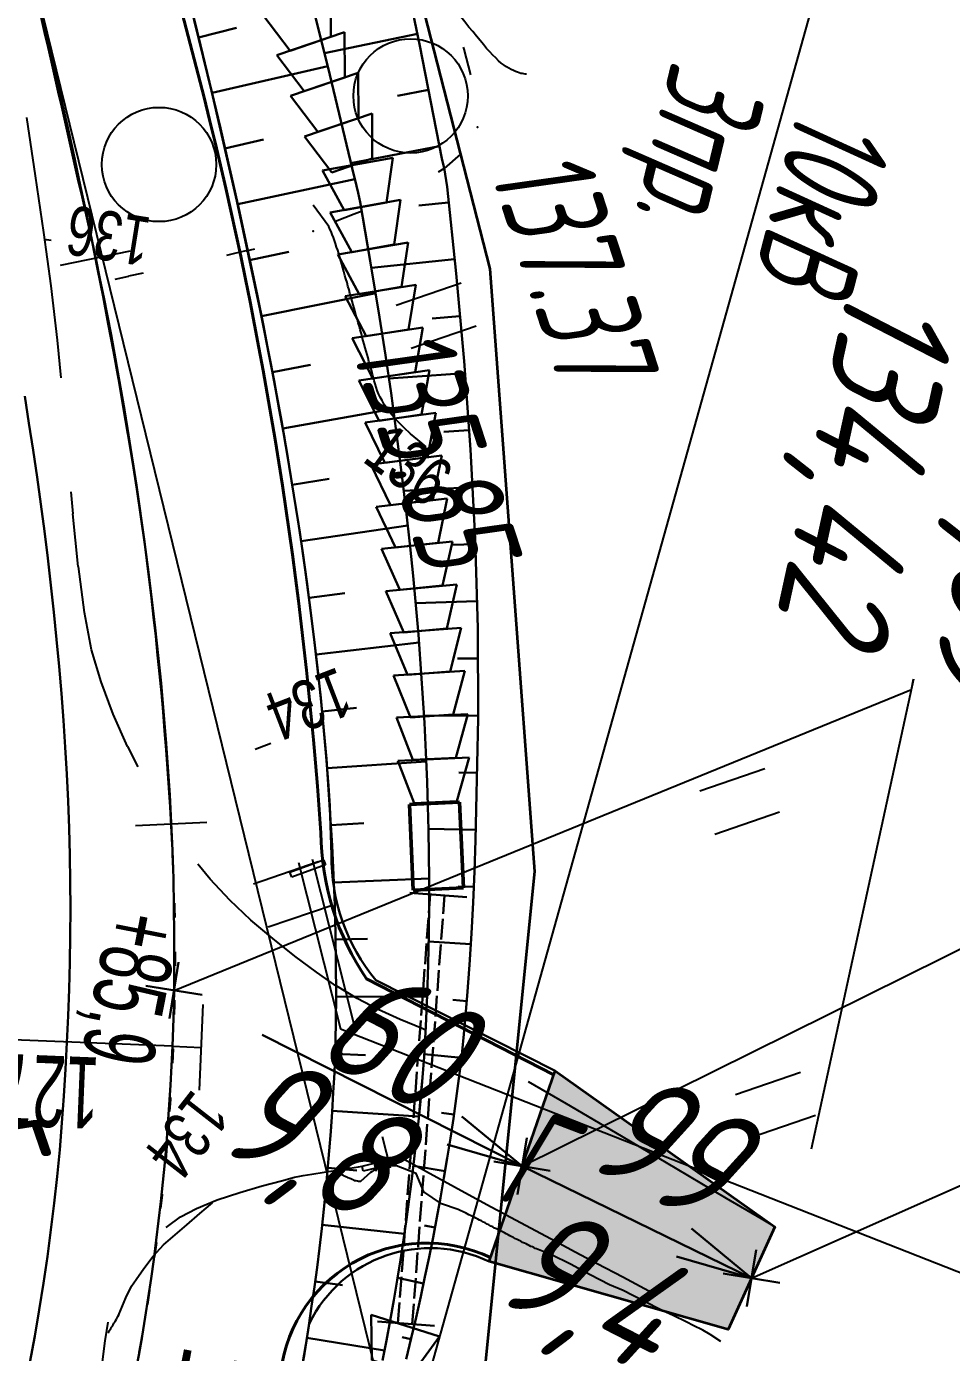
# Model space of a CAD drawing. Header units: millimetres. Extents: x -1799 to 6962, y -1020 to 4121.
# Drawn here: x 6878.26 to 6910.61, y -733.06 to -686.66 of the extents above; entities that cross this region are included whole.
import ezdxf
from ezdxf import colors
from ezdxf.entities.mleader import LeaderData, LeaderLine
from ezdxf.math import Vec2, Vec3

# ---------------------------------------------------------------- set-up
doc = ezdxf.new("R2010")
doc.units = ezdxf.units.MM
for name, pattern in [('ACAD_ISO02W100', [15, 12, -3]), ('CONTI', [0]), ('STROT', [1.7, 0.5, -1.2])]:
    doc.linetypes.add(name, pattern=pattern)
for name, color, linetype, lineweight in [('10', 1, 'Continuous', 35), ('Гравий', 30, 'Continuous', 35), ('КОПИЯ_ОСЬ_13_ОТКОСЫ', 7, 'Continuous', 30), ('КОПИЯ_ОСЬ_ОТКОСЫ', 7, 'Continuous', 30), ('Огражд-перила', 1, 'ограждение2', 40), ('ОСЬ_ВЕРХ_ПОКРЫТИЯ_ГРАНИЦЫ_ПОЛОС', 7, 'Continuous', 30), ('ОСЬ_ВЕРХ_ПОКРЫТИЯ_ОСЬ', 1, 'Continuous', 30), ('Ось_примыкания', 1, 'Continuous', 35), ('Отметки', 5, 'Continuous', 30), ('Трубы мет.', 7, 'ACAD_ISO02W100', 30), ('Уклоны ПЧ', 5, 'Continuous', 30)]:
    doc.layers.add(name, color=color, linetype=linetype, lineweight=lineweight)
for name, color, linetype in [('GOR_BDEFAULT', 212, 'CONTI'), ('NAD_MDEFAULT', 7, 'CONTI'), ('PI_OTDEFAULT', 172, 'CONTI'), ('PI_TTDEFAULT', 5, 'CONTI'), ('SIT_LDEFAULT', 7, 'CONTI'), ('USLZNDEFAULT', 7, 'CONTI'), ('канава', 7, 'Continuous'), ('канавы', 14, 'Continuous'), ('КОПИЯ_ОСЬ_ТАНГЕНСЫ', 1, 'Continuous'), ('ОСЬ_ВЕРХ_ПОКРЫТИЯ_ПИКЕТЫ', 1, 'Continuous'), ('ОСЬ_ВЕРХ_ПОКРЫТИЯ_РАЗБИВКА_КРИВ', 1, 'Continuous'), ('ОСЬ_ВЕРХ_ПОКРЫТИЯ_ТАНГЕНСЫ', 1, 'Continuous'), ('разметка', 7, 'Continuous')]:
    doc.layers.add(name, color=color, linetype=linetype)
doc.layers.get('КОПИЯ_ОСЬ_ОТКОСЫ').off()
doc.styles.add('eskd', font='spds.shx', dxfattribs={"width": 1.2, "oblique": 15})
doc.styles.add('SHRFT', font='TXT', dxfattribs={"width": 3.5})
doc.styles.get("Standard").update_dxf_attribs({"font": 'arial.ttf'})
doc.styles.add('ГОСТ', font='', dxfattribs={"oblique": 15, "height": 4})
doc.styles.get('ГОСТ').set_extended_font_data('GOST type A')
doc.linetypes.add('ограждение2', pattern='A,0.25,-0.1,[132,ltypeshp.shx,S=0.1,R=0,X=-0.1,Y=0],-0.1,1', length=1.45)

# ---------------------------------------------------------------- blocks, each defined once
blk = doc.blocks.new('BL_2011')
at = {"color": 0}
for p, q in [((0, 0), (0, 2.4)), ((1.6, 0), (1.6, 2.4))]:
    blk.add_line(p, q, dxfattribs=at)
blk = doc.blocks.new('BL_2004')
at = {"color": 0}
blk.add_circle((0, 0), 2, dxfattribs=at)
blk = doc.blocks.new('6')
at = {"layer": 'канава', "color": 5, "linetype": 'Continuous', "lineweight": 30}
for p, q in [((-1.5, -1.25), (-1.5, 1.25)), ((0, 0.75), (-1.5, 1.25)), ((0, 0.75), (0, -0.75)), ((0, -0.75), (-1.5, -1.25))]:
    blk.add_line(p, q, dxfattribs=at)
blk = doc.blocks.new('*U57')
at = {"layer": 'КОПИЯ_ОСЬ_13_ОТКОСЫ'}
for points in [[(286.411, -559.683), (287.372, -563.491), (288.292, -567.349), (288.314, -567.429), (288.376, -567.671), (288.432, -567.914), (288.466, -568.077), (288.498, -568.24), (288.856, -570.293), (289.18, -572.267), (289.385, -573.597), (289.58, -574.928), (289.765, -576.261), (289.939, -577.607), (290.101, -578.955), (290.249, -580.304), (290.353, -581.325), (290.449, -582.347), (290.536, -583.37), (290.615, -584.394), (290.686, -585.426), (290.748, -586.459), (290.8, -587.493), (290.843, -588.527), (290.871, -589.376), (290.892, -590.225), (290.906, -591.075), (290.913, -591.924), (290.913, -592.774), (290.901, -593.849), (290.878, -594.924), (290.845, -595.999), (290.797, -597.078), (290.737, -598.158), (290.68, -598.87), (290.617, -599.583), (290.549, -600.295), (290.475, -601.006), (290.395, -601.716), (290.309, -602.426), (290.218, -603.136), (290.121, -603.844), (290.019, -604.552), (289.91, -605.259), (289.796, -605.964), (289.677, -606.669), (289.552, -607.374), (289.421, -608.077), (289.285, -608.779)], [(289.783, -558.892), (290.59, -562.774), (291.356, -566.715), (291.384, -566.824), (291.434, -567.044), (291.476, -567.265), (291.511, -567.487), (291.54, -567.71), (291.859, -570.746), (292.134, -573.809), (292.356, -576.9), (292.519, -580.015), (292.612, -583.153), (292.629, -586.311), (292.561, -589.485), (292.536, -590.573), (292.502, -591.661), (292.457, -592.748), (292.398, -593.84), (292.327, -594.932), (292.246, -596.023), (292.151, -597.117), (292.043, -598.211), (291.954, -598.91), (291.86, -599.608), (291.761, -600.305), (291.656, -601.002), (291.545, -601.697), (291.429, -602.392), (291.308, -603.086), (291.181, -603.779), (291.049, -604.471), (290.911, -605.162), (290.768, -605.851), (290.619, -606.54), (290.454, -607.272), (290.283, -608.002), (290.106, -608.731)], [(290.503, -562.353), (287.256, -563.029)], [(290.89, -564.315), (289.805, -564.526)], [(291.272, -566.279), (288.18, -566.88)], [(291.596, -568.251), (290.552, -568.361)], [(291.806, -570.24), (288.899, -570.545)], [(291.992, -572.231), (291.022, -572.318)], [(292.164, -574.224), (289.507, -574.415)], [(292.307, -576.218), (291.422, -576.282)], [(292.425, -578.215), (290.028, -578.34)], [(292.524, -580.212), (291.725, -580.236)], [(292.584, -582.211), (290.442, -582.275)], [(292.618, -584.211), (291.904, -584.215)], [(292.629, -586.211), (290.734, -586.221)], [(292.588, -588.211), (291.957, -588.197)], [(292.546, -590.21), (290.891, -590.17)], [(292.48, -592.209), (291.929, -592.186)], [(292.375, -594.206), (290.896, -594.114)], [(292.231, -596.201), (291.739, -596.158)], [(292.045, -598.192), (290.742, -598.063)], [(291.78, -600.175), (291.348, -600.112)], [(291.47, -602.151), (290.365, -601.965)], [(291.117, -604.119), (290.75, -604.049)], [(290.719, -606.079), (289.81, -605.884)], [(290.276, -608.033), (289.974, -607.961)]]:
    blk.add_lwpolyline(points, dxfattribs=at)
blk = doc.blocks.new('_None')
blk = doc.blocks.new('Крест')
at = {"layer": 'Отметки'}
for points in [[(0, 1), (0, -1)], [(-1, 0), (1, 0)]]:
    blk.add_lwpolyline(points, dxfattribs=at)

msp = doc.modelspace()

# ---------------------------------------------------------------- hatches: boundary and pattern name
at = {"layer": 'Гравий', "ltscale": 7}
h = msp.add_hatch(color=256, dxfattribs=at)
h.dxf.hatch_style = 1
h.paths.add_polyline_path([(6899.037, -724.833), (6896.748, -723.205), (6895.593, -726.542)])
h = msp.add_hatch(color=256, dxfattribs=at)
h.dxf.hatch_style = 1
h.paths.add_polyline_path([(6899.037, -724.833), (6895.593, -726.543), (6903.619, -730.463), (6904.432, -728.671)])
h.paths.add_polyline_path([(6895.593, -726.543), (6895.593, -726.543), (6894.437, -729.88), (6902.806, -732.256), (6903.619, -730.463)])

# ---------------------------------------------------------------- linework, layer by layer
at = {"linetype": 'Continuous'}
msp.add_lwpolyline([(6889.242, -721.741), (6938.141, -740.968)], dxfattribs=at)
at = {"layer": '10'}
for points in [[(6893.698, -739.663), (6896.038, -716.233), (6894.478, -695.143), (6882.058, -646.693), (6862.996, -576.497), (6857.046, -557.057)], [(6665.698, -943.573), (6667.658, -946.113), (6693.418, -926.393), (6690.158, -922.253), (6716.348, -901.533), (6718.498, -904.333), (6768.788, -862.303), (6777.188, -859.553), (6869.688, -782.433), (6884.528, -761.723), (6893.698, -739.663), (6896.038, -716.233), (6894.478, -695.143), (6882.058, -646.693)]]:
    msp.add_lwpolyline(points, dxfattribs=at)
at = {"layer": 'GOR_BDEFAULT', "color": 212, "flags": 128}
for points, elevation in [([(6895.742, -688.331), (6895.702, -688.331), (6895.652, -688.321), (6895.602, -688.311), (6895.552, -688.301), (6895.492, -688.281), (6895.432, -688.261), (6895.362, -688.231), (6895.292, -688.201), (6895.212, -688.161), (6895.132, -688.121), (6895.042, -688.071), (6894.962, -688.011), (6894.862, -687.941), (6894.772, -687.861), (6894.672, -687.761), (6894.572, -687.661), (6894.462, -687.551), (6894.352, -687.431), (6894.242, -687.291), (6894.122, -687.151), (6893.992, -687.001), (6893.872, -686.841), (6893.732, -686.681), (6893.592, -686.501), (6893.452, -686.321), (6893.302, -686.131), (6893.142, -685.941), (6892.982, -685.751), (6892.802, -685.541), (6892.622, -685.341)], 138), ([(6892.232, -701.371), (6891.942, -701.131), (6891.692, -700.911), (6891.472, -700.701), (6891.282, -700.521), (6891.122, -700.341), (6890.982, -700.181), (6890.872, -700.031), (6890.772, -699.891), (6890.692, -699.751), (6890.622, -699.631), (6890.572, -699.511), (6890.522, -699.401), (6890.492, -699.281), (6890.452, -699.171), (6890.422, -699.061), (6890.392, -698.951), (6890.362, -698.841), (6890.332, -698.721), (6890.302, -698.611), (6890.272, -698.491), (6890.232, -698.381), (6890.202, -698.261), (6890.172, -698.141), (6890.142, -698.021), (6890.102, -697.901), (6890.072, -697.781), (6890.032, -697.661), (6890.002, -697.531), (6889.972, -697.411), (6889.932, -697.281), (6889.902, -697.161), (6889.862, -697.031), (6889.832, -696.911), (6889.792, -696.781), (6889.752, -696.651), (6889.722, -696.521), (6889.682, -696.401), (6889.652, -696.271), (6889.612, -696.141), (6889.572, -696.011), (6889.542, -695.881), (6889.502, -695.751), (6889.472, -695.621), (6889.432, -695.491), (6889.392, -695.371), (6889.362, -695.241), (6889.322, -695.111), (6889.292, -694.981), (6889.252, -694.861), (6889.212, -694.731), (6889.182, -694.611), (6889.142, -694.491), (6889.102, -694.381), (6889.062, -694.261), (6889.032, -694.151), (6888.992, -694.051), (6888.952, -693.941), (6888.912, -693.841), (6888.872, -693.751), (6888.832, -693.661), (6888.282, -692.911)], 136), ([(6878.902, -694.111), (6878.952, -694.121)], 136), ([(6878.952, -694.121), (6879.122, -694.141)], 136), ([(6878.952, -694.121), (6879.122, -694.141)], 136), ([(6886.412, -711.891), (6886.802, -711.741)], 134), ([(6886.412, -711.891), (6886.802, -711.741)], 134), ([(6886.412, -711.891), (6886.802, -711.741)], 134), ([(6886.412, -711.891), (6886.802, -711.741)], 134), ([(6886.252, -711.951), (6886.412, -711.891)], 134), ([(6886.252, -711.951), (6886.412, -711.891)], 134), ([(6891.202, -726.531), (6891.132, -726.531), (6891.072, -726.531), (6891.002, -726.541), (6890.932, -726.551), (6890.862, -726.561), (6890.802, -726.571), (6890.732, -726.581), (6890.672, -726.601), (6890.602, -726.621), (6890.542, -726.641), (6890.492, -726.661), (6890.432, -726.681), (6890.382, -726.711), (6890.342, -726.731), (6890.292, -726.761)], 134), ([(6891.202, -726.531), (6891.132, -726.531), (6891.072, -726.531), (6891.002, -726.541), (6890.932, -726.551), (6890.862, -726.561), (6890.802, -726.571), (6890.732, -726.581), (6890.672, -726.601), (6890.602, -726.621), (6890.542, -726.641), (6890.492, -726.661), (6890.432, -726.681), (6890.382, -726.711), (6890.342, -726.731), (6890.292, -726.761)], 134), ([(6902.542, -732.681), (6902.172, -732.431), (6901.912, -732.281), (6901.582, -732.121), (6901.352, -732.001), (6900.882, -731.771), (6900.492, -731.591), (6899.832, -731.251), (6899.132, -730.891), (6898.652, -730.691), (6897.972, -730.341), (6897.282, -729.971), (6896.622, -729.641), (6896.092, -729.441), (6896.052, -729.421), (6896.002, -729.391), (6895.952, -729.371), (6895.902, -729.351), (6895.842, -729.321), (6895.792, -729.291), (6895.732, -729.261), (6895.672, -729.241), (6895.612, -729.211), (6895.552, -729.171), (6895.492, -729.141), (6895.422, -729.111), (6895.362, -729.081), (6895.292, -729.041), (6895.232, -729.011), (6895.162, -728.981), (6895.102, -728.941), (6895.032, -728.911), (6894.972, -728.881), (6894.902, -728.841), (6894.832, -728.811), (6894.772, -728.771), (6894.702, -728.741), (6894.632, -728.711), (6894.572, -728.671), (6894.502, -728.641), (6894.432, -728.601), (6894.372, -728.571), (6894.302, -728.531), (6894.242, -728.501), (6894.172, -728.461), (6894.102, -728.431), (6894.042, -728.401), (6893.972, -728.361), (6893.912, -728.331), (6893.852, -728.301), (6893.792, -728.271), (6893.732, -728.241), (6893.672, -728.211), (6893.612, -728.181), (6893.552, -728.151), (6893.502, -728.131), (6893.452, -728.111), (6893.402, -728.081), (6893.352, -728.061), (6892.772, -727.861), (6892.152, -727.441), (6891.892, -726.801), (6891.202, -726.531)], 134), ([(6890.292, -726.761), (6889.942, -727.081), (6889.912, -727.081), (6889.872, -727.081), (6889.832, -727.071), (6889.792, -727.061), (6889.742, -727.051), (6889.702, -727.031), (6889.652, -727.011), (6889.602, -726.991), (6889.562, -726.971), (6889.512, -726.951), (6889.472, -726.931), (6889.422, -726.911), (6889.382, -726.891), (6889.342, -726.871), (6889.312, -726.861), (6889.112, -726.761), (6889.042, -726.711)], 134), ([(6881.502, -731.711), (6881.732, -731.151), (6881.932, -730.741), (6882.092, -730.511), (6882.362, -730.121), (6882.692, -729.691), (6883.052, -729.301), (6883.452, -728.941), (6883.862, -728.601), (6884.322, -728.201), (6884.762, -727.831)], 134), ([(6881.112, -732.371), (6881.132, -732.341), (6881.152, -732.301), (6881.182, -732.261), (6881.202, -732.221), (6881.232, -732.181), (6881.262, -732.141), (6881.282, -732.091), (6881.312, -732.041), (6881.342, -732.001), (6881.372, -731.951), (6881.402, -731.901), (6881.432, -731.851), (6881.452, -731.801), (6881.482, -731.751), (6881.502, -731.711)], 134), ([(6881.112, -732.371), (6881.132, -732.341), (6881.152, -732.301), (6881.182, -732.261), (6881.202, -732.221), (6881.232, -732.181), (6881.262, -732.141), (6881.282, -732.091), (6881.312, -732.041), (6881.342, -732.001), (6881.372, -731.951), (6881.402, -731.901), (6881.432, -731.851), (6881.452, -731.801), (6881.482, -731.751), (6881.502, -731.711)], 134)]:
    msp.add_lwpolyline(points, dxfattribs=dict(at, elevation=elevation))
at = {"layer": 'PI_TTDEFAULT', "color": 5}
for p in [(6894.032, -690.181, 137.369), (6888.282, -693.821, 135.855)]:
    msp.add_point(p, dxfattribs=at)
at = {"layer": 'SIT_LDEFAULT', "color": 7}
for p, q in [((6890.112, -741.791), (6908.422, -676.401)), ((6893.532, -687.381), (6893.552, -687.451)), ((6893.552, -687.451), (6893.782, -688.351)), ((6878.572, -691.891), (6878.262, -689.841)), ((6893.432, -691.131), (6892.872, -691.631)), ((6892.872, -691.631), (6892.662, -691.761)), ((6878.862, -693.871), (6878.572, -691.891)), ((6889.992, -693.121), (6889.722, -693.231)), ((6889.722, -693.231), (6889.062, -693.491)), ((6879.122, -695.741), (6878.862, -693.871)), ((6885.532, -694.611), (6885.252, -694.671)), ((6885.932, -694.511), (6885.532, -694.601)), ((6886.232, -694.451), (6885.932, -694.521)), ((6881.822, -695.411), (6881.342, -695.511)), ((6882.332, -695.291), (6881.822, -695.401)), ((6879.342, -697.641), (6879.122, -695.741)), ((6879.472, -698.961), (6879.342, -697.641)), ((6879.892, -703.711), (6879.822, -702.941)), ((6880.062, -705.561), (6879.882, -703.711)), ((6880.282, -707.171), (6880.072, -705.561)), ((6880.532, -708.471), (6880.282, -707.171)), ((6880.862, -709.591), (6880.532, -708.471)), ((6881.292, -710.731), (6880.862, -709.591)), ((6881.792, -711.861), (6881.292, -710.731)), ((6882.162, -712.571), (6881.802, -711.861)), ((6887.462, -716.251), (6888.642, -715.821)), ((6887.772, -715.921), (6889.242, -721.741)), ((6888.252, -715.801), (6889.722, -721.621)), ((6888.642, -715.821), (6888.712, -716.001)), ((6884.682, -716.501), (6884.252, -715.971)), ((6887.532, -716.431), (6887.462, -716.251)), ((6888.712, -716.001), (6887.532, -716.431)), ((6885.372, -717.231), (6884.682, -716.501)), ((6886.102, -717.931), (6885.372, -717.231)), ((6886.872, -718.581), (6886.102, -717.931)), ((6887.642, -719.191), (6886.872, -718.581)), ((6888.402, -719.751), (6887.642, -719.191)), ((6889.112, -720.251), (6888.402, -719.751)), ((6889.822, -720.671), (6889.112, -720.241)), ((6890.562, -721.061), (6889.822, -720.681)), ((6891.322, -721.411), (6890.562, -721.061)), ((6892.102, -721.731), (6891.322, -721.411)), ((6892.242, -721.791), (6892.102, -721.731)), ((6897.142, -724.361), (6895.822, -723.591)), ((6899.072, -725.491), (6897.142, -724.361)), ((6890.212, -725.621), (6890.492, -726.721)), ((6890.692, -725.501), (6890.972, -726.601)), ((6901.022, -726.651), (6899.072, -725.491)), ((6889.132, -726.671), (6889.562, -726.601)), ((6889.562, -726.611), (6889.872, -726.561)), ((6889.872, -726.561), (6889.992, -726.541)), ((6889.992, -726.541), (6891.312, -726.221)), ((6890.032, -726.721), (6889.992, -726.541)), ((6891.352, -726.401), (6890.032, -726.721)), ((6891.312, -726.221), (6891.572, -726.361)), ((6891.312, -726.221), (6891.352, -726.401)), ((6891.572, -726.361), (6892.252, -726.731)), ((6886.502, -727.231), (6887.172, -727.051)), ((6887.172, -727.051), (6887.632, -726.931)), ((6887.632, -726.931), (6887.812, -726.891)), ((6887.812, -726.891), (6887.932, -726.871)), ((6887.932, -726.871), (6888.242, -726.821)), ((6888.242, -726.821), (6888.672, -726.751)), ((6888.672, -726.751), (6889.132, -726.681)), ((6892.252, -726.731), (6893.222, -727.261)), ((6902.742, -727.671), (6901.022, -726.651)), ((6884.922, -727.721), (6885.722, -727.461)), ((6885.722, -727.461), (6886.502, -727.231)), ((6893.222, -727.261), (6894.362, -727.881)), ((6883.642, -728.321), (6884.202, -728.021)), ((6884.202, -728.021), (6884.922, -727.721)), ((6894.362, -727.881), (6895.532, -728.511)), ((6903.962, -728.391), (6902.742, -727.671)), ((6883.192, -728.651), (6883.642, -728.321)), ((6904.432, -728.671), (6903.962, -728.391)), ((6883.142, -728.691), (6883.192, -728.651)), ((6895.532, -728.511), (6896.612, -729.091)), ((6896.612, -729.091), (6897.452, -729.541)), ((6897.452, -729.541), (6898.222, -729.951)), ((6898.222, -729.951), (6899.112, -730.411)), ((6899.112, -730.421), (6900.022, -730.901)), ((6900.022, -730.891), (6900.122, -730.941)), ((6881.002, -732.651), (6881.112, -732.001)), ((6880.712, -734.981), (6881.012, -732.651))]:
    msp.add_line(p, q, dxfattribs=at)
at = {"layer": 'Гравий', "linetype": 'Continuous'}
msp.add_lwpolyline([(6896.748, -723.205), (6904.432, -728.671), (6902.806, -732.256), (6894.437, -729.88)], dxfattribs=at)
at = {"layer": 'канавы', "color": 5, "lineweight": 50}
for p, q in [((6891.649, -713.884), (6891.783, -716.881)), ((6893.541, -716.803), (6893.408, -713.806)), ((6891.783, -716.881), (6893.541, -716.803))]:
    msp.add_line(p, q, dxfattribs=at)
msp.add_lwpolyline([(6891.649, -713.884), (6893.408, -713.806)], dxfattribs=at)
at = {"layer": 'КОПИЯ_ОСЬ_13_ОТКОСЫ'}
for points in [[(6887.838, -684.248), (6888.8, -688.056), (6889.719, -691.914), (6889.741, -691.994), (6889.804, -692.236), (6889.859, -692.479), (6889.894, -692.642), (6889.926, -692.805), (6890.283, -694.858), (6890.607, -696.832), (6890.812, -698.162), (6891.008, -699.493), (6891.192, -700.826), (6891.366, -702.173), (6891.528, -703.52), (6891.677, -704.869), (6891.78, -705.89), (6891.876, -706.913), (6891.964, -707.935), (6892.043, -708.959), (6892.113, -709.991), (6892.175, -711.025), (6892.227, -712.058), (6892.27, -713.093), (6892.298, -713.942), (6892.319, -714.791), (6892.333, -715.64), (6892.34, -716.489), (6892.34, -717.339), (6892.328, -718.414), (6892.306, -719.489), (6892.272, -720.564), (6892.225, -721.643), (6892.164, -722.723), (6892.107, -723.436), (6892.045, -724.148), (6891.976, -724.86), (6891.902, -725.571), (6891.822, -726.281), (6891.736, -726.991), (6891.645, -727.701), (6891.549, -728.409), (6891.446, -729.117), (6891.338, -729.824), (6891.224, -730.53), (6891.104, -731.235), (6890.979, -731.939), (6890.849, -732.642), (6890.712, -733.344)], [(6883.815, -685.192), (6884.739, -688.961), (6885.619, -692.762), (6886.435, -696.592), (6886.814, -698.522), (6887.172, -700.456), (6887.397, -701.756), (6887.612, -703.057), (6887.814, -704.361), (6888.005, -705.674), (6888.182, -706.989), (6888.345, -708.306), (6888.459, -709.301), (6888.563, -710.297), (6888.659, -711.293), (6888.746, -712.291), (6888.952, -715.327), (6889, -716.362), (6889.038, -717.397), (6889.066, -718.431), (6889.081, -719.472), (6889.084, -720.512), (6889.077, -721.552), (6889.056, -722.596), (6889.025, -723.279), (6888.988, -723.962), (6888.947, -724.644), (6888.9, -725.326), (6888.848, -726.008), (6888.789, -726.689), (6888.726, -727.37), (6888.657, -728.05), (6888.583, -728.73), (6888.503, -729.409), (6888.418, -730.087), (6888.327, -730.765), (6888.231, -731.442), (6888.131, -732.118), (6888.023, -732.793), (6887.912, -733.468)], [(6884.269, -687.041), (6885.605, -686.713)], [(6884.745, -688.984), (6888.797, -688.047)], [(6885.195, -690.932), (6886.546, -690.62)], [(6885.644, -692.881), (6889.745, -692.008)], [(6886.061, -694.838), (6887.428, -694.546)], [(6886.476, -696.794), (6890.472, -695.988)], [(6886.858, -698.757), (6888.194, -698.504)], [(6887.219, -700.724), (6891.085, -700.041)], [(6887.554, -702.696), (6888.846, -702.486)], [(6887.86, -704.673), (6891.596, -704.119)], [(6888.138, -706.653), (6889.386, -706.489)], [(6888.384, -708.638), (6891.986, -708.221)], [(6888.596, -710.627), (6889.799, -710.509)], [(6888.769, -712.619), (6892.242, -712.384)], [(6888.903, -714.615), (6890.061, -714.536)], [(6889.01, -716.612), (6892.34, -716.481)], [(6889.069, -718.611), (6890.181, -718.592)], [(6889.084, -720.611), (6892.269, -720.62)], [(6889.056, -722.611), (6890.116, -722.655)], [(6888.949, -724.608), (6891.981, -724.804)], [(6888.797, -726.602), (6889.806, -726.691)], [(6888.599, -728.592), (6891.476, -728.913)], [(6888.353, -730.577), (6889.31, -730.706)], [(6888.061, -732.556), (6890.782, -732.989)]]:
    msp.add_lwpolyline(points, dxfattribs=at)
at = {"layer": 'КОПИЯ_ОСЬ_ТАНГЕНСЫ'}
msp.add_line((6855.882, -592.811), (6894.062, -748.341), dxfattribs=at)
at = {"layer": 'Огражд-перила', "ltscale": 7}
for points in [[(6896.7, -723.345), (6890.147, -719.987, -0.147582), (6888.554, -714.874, 0.044303), (6884.466, -689.142), (6884.466, -689.142), (6884.466, -689.142), (6884.466, -689.142), (6880.875, -675.358), (6876.458, -657.153), (6872.978, -643.266), (6865.471, -614.701), (6853.4, -571.782), (6843.094, -538.159), (6828.065, -491.494), (6818.207, -462.527), (6803.205, -420.15), (6784.642, -367.708), (6778.158, -349.714)], [(6686.908, -931.182), (6723.216, -900.102), (6760.217, -868.453), (6773.269, -857.304), (6787.689, -845.008), (6806.097, -829.326), (6835.273, -804.462), (6855.464, -787.269, 0.05108), (6870.491, -771.565, 0.079886), (6883.495, -747.865, 0.04301), (6887.116, -734.056, -0.532002), (6894.485, -729.742), (6894.485, -729.742)]]:
    msp.add_lwpolyline(points, format="xyb", dxfattribs=at)
at = {"layer": 'ОСЬ_ВЕРХ_ПОКРЫТИЯ_ГРАНИЦЫ_ПОЛОС'}
for points in [[(6884.105, -686.355), (6884.342, -687.319), (6884.577, -688.285), (6884.809, -689.253), (6885.038, -690.224), (6885.264, -691.196), (6885.486, -692.171), (6885.704, -693.149), (6885.918, -694.128), (6886.128, -695.111), (6886.333, -696.095), (6886.533, -697.083), (6886.727, -698.073), (6886.916, -699.065), (6887.1, -700.06), (6887.277, -701.058), (6887.448, -702.058), (6887.612, -703.061), (6887.769, -704.067), (6887.919, -705.076), (6888.062, -706.087), (6888.196, -707.101), (6888.322, -708.117), (6888.44, -709.136), (6888.549, -710.158), (6888.649, -711.182), (6888.739, -712.209), (6888.82, -713.238), (6888.867, -713.935)], [(6878.192, -699.593), (6878.342, -700.54), (6878.487, -701.486), (6878.625, -702.432), (6878.756, -703.379), (6878.881, -704.325), (6878.999, -705.271), (6879.11, -706.217), (6879.214, -707.162), (6879.309, -708.108), (6879.397, -709.053), (6879.477, -709.998), (6879.548, -710.942), (6879.611, -711.886), (6879.665, -712.83), (6879.709, -713.772), (6879.745, -714.715), (6879.77, -715.656), (6879.786, -716.596), (6879.792, -717.536), (6879.788, -718.474), (6879.773, -719.411), (6879.748, -720.347), (6879.711, -721.281), (6879.664, -722.213), (6879.619, -723.153), (6879.564, -724.092), (6879.497, -725.03), (6879.418, -725.968), (6879.327, -726.904), (6879.225, -727.839), (6879.112, -728.773), (6878.987, -729.706), (6878.851, -730.637), (6878.703, -731.566), (6878.543, -732.493), (6878.373, -733.418)], [(6888.143, -732.056), (6888.143, -732.057), (6887.977, -733.101), (6887.798, -734.142), (6887.606, -735.181), (6887.401, -736.218), (6887.184, -737.252), (6886.954, -738.283), (6886.711, -739.311), (6886.455, -740.337), (6886.187, -741.359), (6885.907, -742.377), (6885.614, -743.393), (6885.308, -744.404), (6884.99, -745.412), (6884.659, -746.415), (6884.316, -747.415), (6883.961, -748.41), (6883.594, -749.401), (6883.214, -750.387), (6882.822, -751.368), (6882.419, -752.344), (6882.003, -753.316)]]:
    msp.add_lwpolyline(points, dxfattribs=at)
for points in [[(6896.748, -723.205), (6890.478, -720.037, -0.178253), (6888.926, -715.643), (6888.867, -713.935), (6888.867, -713.935)], [(6888.143, -732.056, -0.412575), (6894.437, -729.88, 2.822204)]]:
    msp.add_lwpolyline(points, format="xyb", dxfattribs=at)
at = {"layer": 'ОСЬ_ВЕРХ_ПОКРЫТИЯ_ОСЬ'}
msp.add_lwpolyline([(6878.86, -686.547), (6879.082, -687.5), (6879.301, -688.453), (6879.517, -689.407), (6879.731, -690.362), (6879.941, -691.317), (6880.148, -692.274), (6880.35, -693.231), (6880.549, -694.188), (6880.743, -695.147), (6880.933, -696.107), (6881.118, -697.067), (6881.298, -698.029), (6881.472, -698.992), (6881.641, -699.955), (6881.804, -700.92), (6881.961, -701.885), (6882.111, -702.852), (6882.255, -703.82), (6882.391, -704.788), (6882.521, -705.758), (6882.643, -706.729), (6882.757, -707.7), (6882.863, -708.673), (6882.961, -709.646), (6883.051, -710.62), (6883.131, -711.595), (6883.203, -712.571), (6883.265, -713.547), (6883.318, -714.524), (6883.361, -715.501), (6883.393, -716.479), (6883.415, -717.457), (6883.427, -718.435), (6883.427, -719.413), (6883.417, -720.392), (6883.395, -721.37), (6883.361, -722.347), (6883.361, -722.347, -0.136586), (6870.19, -763.183)], format="xyb", dxfattribs=at)
at = {"layer": 'ОСЬ_ВЕРХ_ПОКРЫТИЯ_ПИКЕТЫ'}
for p, q in [((6879.441, -695.011), (6881.891, -694.515)), ((6882.071, -714.627), (6884.568, -714.506))]:
    msp.add_line(p, q, dxfattribs=at)
at = {"layer": 'ОСЬ_ВЕРХ_ПОКРЫТИЯ_РАЗБИВКА_КРИВ'}
for p, q in [((6884.421, -720.889), (6884.3, -723.887)), ((6883.361, -722.347), (6868.873, -721.76)), ((6883.361, -722.347), (6884.36, -722.388))]:
    msp.add_line(p, q, dxfattribs=at)
at = {"layer": 'ОСЬ_ВЕРХ_ПОКРЫТИЯ_ТАНГЕНСЫ'}
msp.add_line((6855.882, -592.811), (6894.062, -748.341), dxfattribs=at)
at = {"layer": 'Ось_примыкания', "linetype": 'Continuous'}
msp.add_lwpolyline([(6894.437, -729.88), (6896.748, -723.205)], dxfattribs=at)
at = {"layer": 'разметка', "lineweight": 30, "ltscale": 7}
msp.add_lwpolyline([(6683.235, -202.238, -0.016421), (6708.994, -225.067, -0.069268), (6737.03, -259.559, -0.03752), (6750.467, -286.898, -0.011737), (6760.767, -314.548), (6773.314, -349.922), (6811.584, -457.82, -0.007544), (6830.897, -514.993, -0.000894), (6838.548, -538.969, -0.015332), (6872.565, -660.771, -0.007602), (6880.549, -694.188, -0.040426), (6883.353, -715.3)], format="xyb", dxfattribs=at)
at = {"layer": 'разметка', "linetype": 'STROT', "lineweight": 30}
msp.add_lwpolyline([(6883.353, -715.3, -0.05802), (6882.2, -733.063)], format="xyb", dxfattribs=at)
at = {"layer": 'Трубы мет.', "lineweight": 30, "ltscale": 0.06}
for points in [[(6891.249, -732.035), (6892.381, -717.034)], [(6891.748, -732.073), (6892.88, -717.072)]]:
    msp.add_lwpolyline(points, dxfattribs=at)
at = {"layer": 'Трубы мет.', "lineweight": 30}
for points in [[(6893.657, -717.13), (6891.663, -716.98)], [(6892.525, -732.131), (6890.53, -731.981)]]:
    msp.add_lwpolyline(points, dxfattribs=at)
at = {"layer": 'Уклоны ПЧ', "ltscale": 2}
for points in [[(6895.593, -726.542), (6886.503, -721.951)], [(6895.593, -726.542), (6893.49, -724.807)], [(6895.593, -726.542), (6892.972, -725.789)], [(6903.619, -730.463), (6895.593, -726.542)], [(6903.619, -730.463), (6901.516, -728.728)], [(6903.619, -730.463), (6900.998, -729.71)]]:
    msp.add_lwpolyline(points, dxfattribs=at)

# ---------------------------------------------------------------- block references
at = {"layer": 'USLZNDEFAULT', "color": 7, "rotation": 289}
for name, p in [('BL_2004', (6891.692, -689.091)), ('BL_2004', (6882.892, -691.491)), ('BL_2011', (6891.192, -696.411)), ('BL_2011', (6901.812, -713.411)), ('BL_2011', (6886.192, -716.661)), ('BL_2011', (6903.062, -724.031))]:
    msp.add_blockref(name, p, dxfattribs=at)
at = {"layer": 'КОПИЯ_ОСЬ_13_ОТКОСЫ'}
msp.add_blockref('*U57', (6601.427, -124.565), dxfattribs=at)
at = {"layer": 'КОПИЯ_ОСЬ_ОТКОСЫ'}
for p, rotation in [((6888.192, -687.266), 288.7874968116694), ((6888.676, -688.686), 288.7874968116694), ((6889.159, -690.106), 288.7874968116694), ((6889.642, -691.526), 288.7874968116694), ((6890.107, -692.951), 280.2745368827049), ((6890.375, -694.427), 280.2745368827049), ((6890.632, -695.904), 279.6992706285029), ((6890.879, -697.384), 279.1802173917573), ((6891.113, -698.866), 278.7195333242485), ((6891.333, -700.349), 278.2597289256312), ((6891.539, -701.835), 277.7587706974397), ((6891.731, -703.323), 277.2207624699951), ((6891.907, -704.812), 276.68276226421), ((6892.065, -706.304), 275.7221417264576), ((6892.208, -707.797), 275.2611877290366), ((6892.331, -709.292), 274.3092430584123), ((6892.437, -710.788), 273.7915523740573), ((6892.522, -712.286), 272.7521602060063), ((6892.565, -713.802), 272.7521602060063)]:
    msp.add_blockref('6', p, dxfattribs=dict(at, rotation=rotation))
at = {"layer": 'Ось_примыкания', "rotation": 252.4317606518705}
msp.add_blockref('6', (6891.053, -733.555), dxfattribs=at)
at = {"layer": 'Отметки', "rotation": 260.7861031979047}
for p in [(6883.417, -720.392), (6895.593, -726.543), (6903.619, -730.463)]:
    msp.add_blockref('Крест', p, dxfattribs=at)

# ---------------------------------------------------------------- texts
at = {"layer": 'GOR_BDEFAULT', "color": 212, "style": 'SHRFT', "width": 0.75}
for s, rotation, p in [('136', 170.9134, (6882.673, -693.363, 136)), ('136', 324.3007, (6889.957, -701.859, 136)), ('134', 201.0417, (6889.158, -709.061, 134)), ('134', 201.0417, (6889.158, -709.061, 134)), ('134', 232.049, (6884.086, -723.795, 134))]:
    msp.add_text(s, height=1.7223, rotation=rotation, dxfattribs=at).set_placement(p)
at = {"layer": 'NAD_MDEFAULT', "color": 7, "style": 'eskd', "oblique": 10, "width": 0.8}
for s, rotation, p in [('3пр.', 256.4299, (6900.839, -687.765)), ('10кВ', 255.4299, (6905.256, -689.406)), ('Г', 339.0203, (6894.614, -727.644)), ('Г', 289, (6875.119, -725.203))]:
    msp.add_text(s, height=3.5, rotation=rotation, dxfattribs=at).set_placement(p)
at = {"layer": 'PI_OTDEFAULT', "color": 172, "style": 'eskd', "oblique": 10, "width": 0.8}
for s, p in [('137.37', (6894.442, -691.691)), ('135.85', (6889.592, -697.931))]:
    msp.add_text(s, height=3.5, rotation=288, dxfattribs=at).set_placement(p)
at = {"layer": 'ОСЬ_ВЕРХ_ПОКРЫТИЯ_ПИКЕТЫ', "width": 0.6}
for s, p in [('+85,9', (6881.194, -717.49)), ('128', (6883.794, -732.794))]:
    msp.add_text(s, height=2.5, rotation=258.9284, dxfattribs=at).set_placement(p)
at = {"layer": 'ОСЬ_ВЕРХ_ПОКРЫТИЯ_РАЗБИВКА_КРИВ', "width": 0.6}
msp.add_text('127+87.8', height=2.5, rotation=177.678, dxfattribs=at).set_placement((6880.843, -722.746))
at = {"layer": 'Отметки', "color": 0, "style": 'ГОСТ', "oblique": 15}
msp.add_text('134,42', height=4, rotation=257.7062, dxfattribs=at).set_placement((6907.045, -695.504))
at = {"layer": 'Уклоны ПЧ', "style": 'ГОСТ', "oblique": 15}
for s, p in [('60', (6888.213, -722.703)), ('9,8', (6884.779, -725.847)), ('99', (6897.639, -726.426)), ('9,4', (6894.469, -731.109))]:
    msp.add_text(s, height=4, rotation=332.7645, dxfattribs=at).set_placement(p)

# ---------------------------------------------------------------- leaders
at = {"layer": 'Отметки', "ltscale": 0.2}
ml = msp.add_multileader_mtext('Standard', dxfattribs=at)
ml.set_content('135,69', color=256, style='ГОСТ')
ml.set_leader_properties()
ml.set_arrow_properties(name='NONE')
ml.build(insert=Vec2(0, 0))
ml.multileader.update_dxf_attribs({"text_left_attachment_type": 6, "text_right_attachment_type": 6, "dogleg_length": 0.36, "arrow_head_size": 2})
ctx = ml.context
ctx.base_point, ctx.arrow_head_size, ctx.landing_gap_size, ctx.plane_origin, ctx.plane_x_axis, ctx.plane_y_axis = Vec3(6913.272, -691.217), 2, 0, Vec3(6847.822, -712.815), Vec3(-0.212925, -0.977069), Vec3(0.977069, -0.212925)
ctx.left_attachment, ctx.right_attachment, ctx.text_align_type = 6, 6, 2
notes = []
notes.append((ctx, [(1, (1, 1, 0), (6909.21, -709.857), (0.212925, 0.977069), 0.36, [(0, [(6883.417, -720.392)], 0, [])])]))
ctx.mtext.insert, ctx.mtext.text_direction, ctx.mtext.rotation, ctx.mtext.alignment, ctx.mtext.line_spacing_style, ctx.mtext.flow_direction = Vec3(6913.782, -710.485), Vec3(-0.212925, -0.977069), 4.497822, 3, 2, 5
ml = msp.add_multileader_mtext('Standard', dxfattribs=at)
ml.set_content('135,04', color=256, style='ГОСТ')
ml.set_leader_properties()
ml.set_arrow_properties(name='NONE')
ml.build(insert=Vec2(0, 0))
ml.multileader.update_dxf_attribs({"text_left_attachment_type": 6, "text_right_attachment_type": 6, "dogleg_length": 0.36, "arrow_head_size": 2})
ctx = ml.context
ctx.base_point, ctx.arrow_head_size, ctx.landing_gap_size, ctx.plane_origin, ctx.plane_x_axis, ctx.plane_y_axis = Vec3(6929.119, -693.273), 2, 0, Vec3(6863.667, -714.881), Vec3(-0.212925, -0.977069), Vec3(0.977069, -0.212925)
ctx.left_attachment, ctx.right_attachment, ctx.text_align_type = 6, 6, 2
notes.append((ctx, [(1, (1, 1, 0), (6925.055, -711.923), (0.212925, 0.977069), 0.36, [(0, [(6895.593, -726.543)], 0, [])])]))
ctx.mtext.insert, ctx.mtext.text_direction, ctx.mtext.rotation, ctx.mtext.alignment, ctx.mtext.line_spacing_style, ctx.mtext.flow_direction = Vec3(6929.627, -712.551), Vec3(-0.212925, -0.977069), 4.497822, 3, 2, 5
ml = msp.add_multileader_mtext('Standard', dxfattribs=at)
ml.set_content('134,11', color=256, style='ГОСТ')
ml.set_leader_properties()
ml.set_arrow_properties(name='NONE')
ml.build(insert=Vec2(0, 0))
ml.multileader.update_dxf_attribs({"text_left_attachment_type": 6, "text_right_attachment_type": 6, "dogleg_length": 0.36, "arrow_head_size": 2})
ctx = ml.context
ctx.base_point, ctx.arrow_head_size, ctx.landing_gap_size, ctx.plane_origin, ctx.plane_x_axis, ctx.plane_y_axis = Vec3(6944.13, -697.326), 2, 0, Vec3(6879.094, -717.026), Vec3(-0.212925, -0.977069), Vec3(0.977069, -0.212925)
ctx.left_attachment, ctx.right_attachment, ctx.text_align_type = 6, 6, 2
notes.append((ctx, [(1, (1, 1, 0), (6940.482, -714.068), (0.212925, 0.977069), 0.36, [(0, [(6903.619, -730.463)], 0, [])])]))
ctx.mtext.insert, ctx.mtext.text_direction, ctx.mtext.rotation, ctx.mtext.alignment, ctx.mtext.line_spacing_style, ctx.mtext.flow_direction = Vec3(6945.053, -714.696), Vec3(-0.212925, -0.977069), 4.497822, 3, 2, 5
for ctx, leaders in notes:
    for number, flags, end, landing, length, lines in leaders:
        leader = LeaderData()
        leader.index, (leader.has_last_leader_line, leader.has_dogleg_vector, leader.attachment_direction) = number, flags
        leader.last_leader_point, leader.dogleg_vector, leader.dogleg_length = Vec3(end), Vec3(landing), length
        for number, points, colour, breaks in lines:
            line = LeaderLine()
            line.index, line.vertices, line.color, line.breaks = number, Vec3.list(points), colors.encode_raw_color(colour), breaks
            leader.lines.append(line)
        ctx.leaders.append(leader)

doc.saveas('drawing.dxf')
